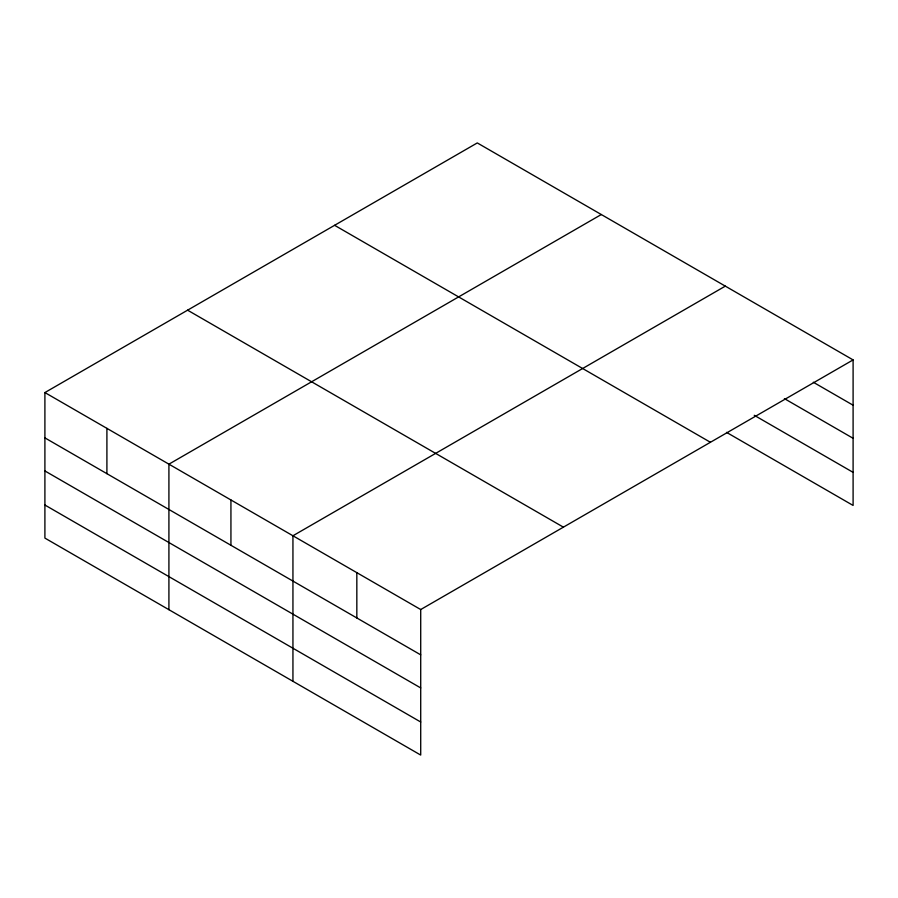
<?xml version="1.0" encoding="UTF-8"?>
<svg xmlns="http://www.w3.org/2000/svg" width="898" height="898" viewBox="0 0 898 898"><rect width="100%" height="100%" fill="white"/><g stroke="black" fill="none" stroke-linecap="round" stroke-linejoin="round"><path stroke-width="1.35" d="M853.1 359.907L477.287 142.928L44.9 392.561L44.9 538.093L420.713 755.072L420.713 609.54L853.1 359.907L853.1 505.439L726.527 432.365M601.301 214.532L168.914 464.165L168.914 609.697M725.326 286.125L292.939 535.769L292.939 681.301M813.319 382.245L853.1 405.211M784.392 398.622L853.1 438.291M754.253 415.291L853.1 472.359M334.595 225.308L710.408 442.276M187.592 310.18L563.405 527.16M44.9 392.561L420.713 609.54M44.9 437.876L420.713 654.844M44.9 470.945L420.713 687.924M44.9 505.024L420.713 722.003M356.832 572.655L356.832 617.959M230.932 499.962L230.932 545.277M106.907 428.357L106.907 473.673"/></g></svg>
